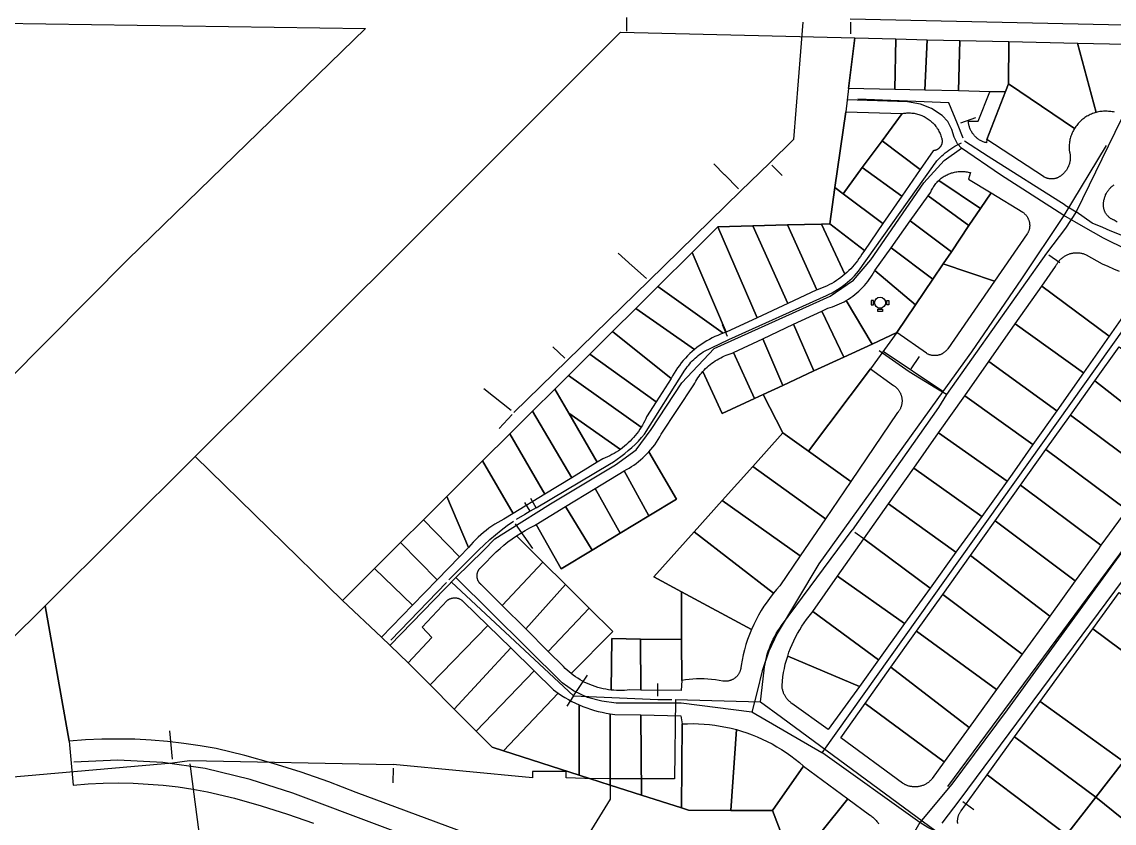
# Model space of a CAD drawing. Extents: x 1876309 to 1899261, y 443723 to 466661.
# Drawn here: x 1890267 to 1891758, y 460488 to 461581 of the extents above; entities that cross this region are included whole.
import ezdxf

# ---------------------------------------------------------------- set-up
doc = ezdxf.new("R2010")
doc.units = 0
doc.header["$MEASUREMENT"] = 0
for name, color, linetype in [('Parcels', 31, 'Continuous'), ('Roads', 7, 'Continuous'), ('TEXT', 2, 'Continuous'), ('Waterlines', 5, 'Continuous')]:
    doc.layers.add(name, color=color, linetype=linetype)

# ---------------------------------------------------------------- blocks, each defined once
blk = doc.blocks.new('Hydrant')
for points in [[(-0.3, -3.5), (-3.3, -3.5), (-3.3, -9.8), (-0.3, -9.8)], [(17.7, -3.5), (20.7, -3.5), (20.7, -9.8), (17.7, -9.8)], [(11.9, -15.6), (11.9, -18.6), (5.5, -18.6), (5.5, -15.6)]]:
    blk.add_lwpolyline(points, close=True)
for points in [[(1.4, -8.5), (-0.3, -8.5), (-0.3, -4.8), (1.4, -4.8)], [(6.9, -13.9), (6.9, -15.6), (10.6, -15.6), (10.6, -13.9)], [(16, -8.5), (17.7, -8.5), (17.7, -4.8), (16, -4.8)]]:
    blk.add_lwpolyline(points)
blk.add_circle((8.7, -6.7), 7.5)

msp = doc.modelspace()

# ---------------------------------------------------------------- linework, layer by layer
at = {"layer": 'Parcels'}
for points in [[(1889863.6, 461585.1), (1890736.4, 461572.4), (1890411.9, 461257.3), (1890027.5, 460869.6)], [(1891758.2, 461457.9), (1891756.6, 461458.3), (1891754.9, 461458.6), (1891753.2, 461458.9), (1891751.5, 461459.1), (1891749.8, 461459.2), (1891748.1, 461459.4), (1891746.4, 461459.4), (1891744.7, 461459.4), (1891743, 461459.3), (1891741.3, 461459.2), (1891739.6, 461459), (1891737.9, 461458.8), (1891736.3, 461458.4), (1891734.6, 461458.1), (1891733, 461457.7), (1891707.4, 461552.4), (1891838.8, 461549.5)], [(1891761.5, 461308), (1891757.5, 461310.8), (1891756.8, 461311.1), (1891756.1, 461311.4), (1891755.4, 461311.7), (1891754.7, 461312.1), (1891754, 461312.4), (1891753.3, 461312.8), (1891752.7, 461313.2), (1891752.1, 461313.7), (1891751.5, 461314.1), (1891750.9, 461314.6), (1891750.3, 461315.1), (1891749.7, 461315.7), (1891749.2, 461316.2), (1891748.6, 461316.8), (1891748.1, 461317.3), (1891747.6, 461317.9), (1891747.2, 461318.5), (1891746.7, 461319.2), (1891746.3, 461319.8), (1891745.9, 461320.5), (1891745.5, 461321.1), (1891745.2, 461321.8), (1891744.9, 461322.5), (1891744.6, 461323.2), (1891744.3, 461323.9), (1891744, 461324.7), (1891743.8, 461325.4), (1891743.6, 461326.1), (1891743.4, 461326.9), (1891743.3, 461327.6), (1891743.1, 461328.4), (1891743, 461329.2), (1891743, 461329.9), (1891742.9, 461330.7), (1891742.9, 461331.5), (1891742.9, 461332.2), (1891742.9, 461333), (1891743, 461333.8), (1891743.1, 461334.5), (1891743.2, 461335.3), (1891743.3, 461336.1), (1891743.5, 461336.8), (1891743.7, 461337.9), (1891743.9, 461339), (1891744.2, 461340.1), (1891744.5, 461341.2), (1891744.8, 461342.3), (1891745.2, 461343.4), (1891745.6, 461344.4), (1891746, 461345.5), (1891746.5, 461346.5), (1891747.1, 461347.5), (1891747.6, 461348.5), (1891748.2, 461349.5), (1891748.8, 461350.4), (1891749.5, 461351.3), (1891750.2, 461352.2), (1891750.9, 461353.1), (1891751.7, 461353.9), (1891752.4, 461354.8), (1891753.2, 461355.6), (1891754.1, 461356.3), (1891754.9, 461357.1), (1891755.8, 461357.8), (1891756.7, 461358.4), (1891757.7, 461359.1)], [(1891805, 461230), (1891750.7, 461152.5), (1891750.7, 461152.5), (1891658.7, 461220.6), (1891677.6, 461247.5), (1891678.1, 461248.5), (1891678.6, 461249.5), (1891679.1, 461250.4), (1891679.7, 461251.4), (1891680.3, 461252.3), (1891680.9, 461253.2), (1891681.6, 461254.1), (1891682.3, 461255), (1891683, 461255.8), (1891683.7, 461256.6), (1891684.5, 461257.4), (1891685.3, 461258.2), (1891686.1, 461258.9), (1891687, 461259.6), (1891687.9, 461260.3), (1891688.8, 461260.9), (1891689.7, 461261.5), (1891690.7, 461262.1), (1891691.6, 461262.6), (1891692.6, 461263.1), (1891693.6, 461263.6), (1891694.6, 461264), (1891695.6, 461264.4), (1891696.7, 461264.8), (1891697.7, 461265.1), (1891698.8, 461265.4), (1891699.9, 461265.7), (1891701, 461265.9), (1891702.1, 461266), (1891703.2, 461266.2), (1891704.3, 461266.3), (1891705.4, 461266.4), (1891706.5, 461266.4), (1891707.6, 461266.4), (1891708.7, 461266.3), (1891709.8, 461266.2), (1891710.9, 461266.1), (1891712, 461265.9), (1891713.1, 461265.7), (1891714.1, 461265.5), (1891715.2, 461265.2), (1891716.3, 461264.9), (1891717.3, 461264.5), (1891718.3, 461264.1), (1891719.4, 461263.7), (1891726.6, 461259.3), (1891733.9, 461255.2), (1891741.4, 461251.4), (1891749, 461247.8), (1891756.7, 461244.4), (1891764.6, 461241.3)], [(1891132, 460378.7), (1890723.4, 460530.2), (1890686.1, 460544.7), (1890648.3, 460557.9), (1890610.1, 460569.9), (1890571.5, 460580.6), (1890532.5, 460590), (1890510.5, 460593.9), (1890488.4, 460597.2), (1890466.1, 460599.8), (1890443.8, 460601.6), (1890421.5, 460602.7), (1890399.1, 460603.1), (1890376.7, 460602.8), (1890354.3, 460601.8), (1890332, 460600), (1890299.2, 460784.8), (1890299.2, 460784.8), (1890503.9, 460988.4), (1890704.8, 460792.2), (1890758.1, 460741.9), (1890794.5, 460706.9), (1890824.5, 460676.8), (1890857.2, 460644), (1890887.3, 460613.8), (1890909.2, 460591.8), (1890924.6, 460586.9), (1891027.6, 460553.9), (1891070.2, 460540.2), (1891113, 460526.5), (1891167.2, 460509.2), (1891176.8, 460506.1), (1891234.7, 460505.8), (1891291.4, 460505.5), (1891320.7, 460429.8)], [(1890198.4, 460685.2), (1890299.2, 460784.8), (1890332, 460600), (1890332, 460600), (1890337.7, 460540.3), (1890358.1, 460541.9), (1890378.5, 460542.8), (1890399, 460543.1), (1890419.4, 460542.7), (1890439.9, 460541.7), (1890460.2, 460540), (1890480.6, 460537.7), (1890500.8, 460534.7), (1890520.9, 460531.1), (1890557.6, 460522.2), (1890593.9, 460512.1), (1890629.9, 460500.8), (1890665.5, 460488.3)], [(1891544.2, 460487.8), (1891544.1, 460488.6), (1891544, 460489.4), (1891544, 460490.2), (1891544, 460491), (1891544, 460491.8), (1891544, 460492.6), (1891544.1, 460493.4), (1891544.2, 460494.2), (1891544.3, 460495), (1891544.5, 460495.8), (1891544.6, 460496.5), (1891544.8, 460497.3), (1891545.1, 460498.1), (1891545.3, 460498.8), (1891545.6, 460499.6), (1891545.9, 460500.3), (1891546.2, 460501), (1891546.6, 460501.7), (1891547, 460502.4), (1891547.4, 460503.1), (1891547.8, 460503.8), (1891548.2, 460504.5), (1891548.7, 460505.1), (1891584.2, 460554.2), (1891692.6, 460472.6)], [(1891320.7, 460429.8), (1891394.4, 460521.5), (1891423.8, 460499.9), (1891424.9, 460499.2), (1891426, 460498.4), (1891427.1, 460497.5), (1891428.2, 460496.7), (1891429.2, 460495.8), (1891430.2, 460494.8), (1891431.2, 460493.9), (1891432.1, 460492.9), (1891433, 460491.9), (1891433.9, 460490.8), (1891434.7, 460489.7), (1891435.5, 460488.6), (1891436.2, 460487.5)]]:
    msp.add_lwpolyline(points, dxfattribs=at)
for points in [[(1891042.3, 461127.8), (1891013.2, 461098.9), (1890994.6, 461080.4), (1890964.1, 461050.1), (1890933.2, 461019.3), (1890896, 460982.3), (1890847.2, 460933.8), (1890815.3, 460902.1), (1890784.2, 460871.1), (1890748.5, 460835.7), (1890704.8, 460792.2), (1890503.9, 460988.4), (1890788.2, 461271.1), (1891084.1, 461567.3), (1891403.6, 461559.3), (1891395.3, 461490.3), (1891391.4, 461458.7), (1891376.6, 461355.1), (1891369.5, 461305.8), (1891358.3, 461305.5), (1891311.9, 461304.2), (1891264.5, 461303), (1891217.1, 461301.7), (1891181.8, 461266.6), (1891135.1, 461220.1), (1891105.1, 461190.3), (1891073.3, 461158.7), (1891042.3, 461127.8)], [(1891395.3, 461490.3), (1891403.6, 461559.3), (1891459.9, 461557.9), (1891458.3, 461488.9), (1891395.3, 461490.3)], [(1891458.3, 461488.9), (1891459.9, 461557.9), (1891502.7, 461556.9), (1891499.3, 461488), (1891458.3, 461488.9)], [(1891499.3, 461488), (1891502.7, 461556.9), (1891547.1, 461555.9), (1891545.3, 461487), (1891499.3, 461488)], [(1891588, 461486), (1891545.3, 461487), (1891547.1, 461555.9), (1891613.8, 461554.4), (1891613.4, 461496.5), (1891609.4, 461486.3), (1891588, 461486)], [(1891733, 461457.7), (1891731.3, 461457.2), (1891729.7, 461456.7), (1891728.1, 461456.1), (1891726.5, 461455.5), (1891725, 461454.8), (1891723.4, 461454), (1891721.9, 461453.2), (1891720.5, 461452.4), (1891719, 461451.5), (1891717.6, 461450.6), (1891716.2, 461449.6), (1891714.9, 461448.5), (1891713.6, 461447.5), (1891712.3, 461446.3), (1891711.1, 461445.2), (1891709.9, 461444), (1891708.7, 461442.7), (1891707.6, 461441.4), (1891706.5, 461440.1), (1891705.5, 461438.7), (1891704.5, 461437.3), (1891703.6, 461435.9), (1891613.4, 461496.5), (1891613.8, 461554.4), (1891707.4, 461552.4), (1891733, 461457.7)], [(1891584.1, 461420.7), (1891609.4, 461486.3), (1891613.4, 461496.5), (1891703.6, 461435.9), (1891702.8, 461434.5), (1891702, 461433), (1891701.2, 461431.6), (1891700.5, 461430.1), (1891699.8, 461428.5), (1891699.2, 461427), (1891698.7, 461425.4), (1891698.2, 461423.9), (1891697.7, 461422.3), (1891697.3, 461420.6), (1891697, 461419), (1891696.7, 461417.4), (1891696.5, 461415.7), (1891696.3, 461414.1), (1891696.2, 461412.4), (1891696.1, 461410.8), (1891696.1, 461409.1), (1891696.1, 461407.5), (1891696.2, 461405.8), (1891696.5, 461404.8), (1891696.8, 461403.8), (1891697, 461402.7), (1891697.2, 461401.7), (1891697.4, 461400.6), (1891697.5, 461399.5), (1891697.6, 461398.5), (1891697.7, 461397.4), (1891697.7, 461396.3), (1891697.7, 461395.3), (1891697.6, 461394.2), (1891697.5, 461393.1), (1891697.4, 461392), (1891697.3, 461391), (1891697, 461389.9), (1891696.8, 461388.9), (1891696.5, 461387.9), (1891696.2, 461386.8), (1891695.9, 461385.8), (1891695.5, 461384.8), (1891695.1, 461383.8), (1891694.6, 461382.9), (1891694.1, 461381.9), (1891693.6, 461381), (1891693.1, 461380), (1891692.5, 461379.1), (1891691.9, 461378.3), (1891691.2, 461377.4), (1891690.5, 461376.6), (1891689.8, 461375.8), (1891689.1, 461375), (1891688.3, 461374.2), (1891687.6, 461373.5), (1891686.7, 461372.8), (1891685.9, 461372.1), (1891685.1, 461371.5), (1891684.2, 461370.9), (1891683.6, 461370.5), (1891683, 461370.1), (1891682.4, 461369.7), (1891681.8, 461369.4), (1891681.2, 461369), (1891680.5, 461368.7), (1891679.9, 461368.5), (1891679.2, 461368.2), (1891678.6, 461368), (1891677.9, 461367.8), (1891677.2, 461367.6), (1891676.5, 461367.4), (1891675.9, 461367.3), (1891675.2, 461367.2), (1891674.5, 461367.1), (1891673.8, 461367), (1891673.1, 461367), (1891672.4, 461367), (1891671.7, 461367), (1891671, 461367), (1891670.3, 461367.1), (1891669.6, 461367.2), (1891668.9, 461367.3), (1891668.2, 461367.4), (1891667.5, 461367.6), (1891666.8, 461367.7), (1891666.1, 461367.9), (1891665.5, 461368.2), (1891664.8, 461368.4), (1891664.2, 461368.7), (1891663.5, 461369), (1891662.9, 461369.3), (1891662.3, 461369.6), (1891661.7, 461370), (1891661.1, 461370.4), (1891584.1, 461420.7)], [(1891609.4, 461486.3), (1891584.1, 461420.7), (1891583.4, 461416.3), (1891582.3, 461416.6), (1891581.2, 461416.9), (1891580.2, 461417.2), (1891579.1, 461417.6), (1891578.1, 461418), (1891577.1, 461418.5), (1891576, 461419), (1891575.1, 461419.5), (1891574.1, 461420.1), (1891573.2, 461420.7), (1891572.2, 461421.3), (1891571.3, 461422), (1891570.4, 461422.7), (1891569.6, 461423.4), (1891568.8, 461424.1), (1891568, 461424.9), (1891567.2, 461425.7), (1891566.4, 461426.6), (1891565.7, 461427.4), (1891565.1, 461428.3), (1891564.4, 461429.2), (1891563.8, 461430.1), (1891563.2, 461431.1), (1891562.6, 461432.1), (1891562.1, 461433), (1891561.6, 461434.1), (1891561.2, 461435.1), (1891560.8, 461436.1), (1891560.4, 461437.2), (1891560.1, 461438.2), (1891559.8, 461439.3), (1891559.5, 461440.4), (1891559.3, 461441.5), (1891559.1, 461442.6), (1891558.9, 461443.7), (1891558.8, 461444.8), (1891558.8, 461445.9), (1891572, 461445.8), (1891588, 461486), (1891609.4, 461486.3)], [(1891376.6, 461355.1), (1891391.4, 461458.7), (1891468.5, 461456.2), (1891441, 461419), (1891414, 461382.5), (1891387.7, 461346.8), (1891376.6, 461355.1)], [(1891441, 461419), (1891468.5, 461456.2), (1891470.1, 461456.5), (1891471.7, 461456.7), (1891473.3, 461456.9), (1891474.9, 461457), (1891476.5, 461457), (1891478.2, 461457), (1891479.8, 461457), (1891481.4, 461456.9), (1891483, 461456.7), (1891484.6, 461456.5), (1891486.2, 461456.2), (1891487.8, 461455.8), (1891489.3, 461455.5), (1891490.9, 461455), (1891492.4, 461454.5), (1891493.9, 461454), (1891495.4, 461453.4), (1891496.9, 461452.7), (1891498.4, 461452), (1891499.8, 461451.2), (1891501.2, 461450.4), (1891502.6, 461449.6), (1891503.9, 461448.7), (1891505.2, 461447.7), (1891506.5, 461446.7), (1891507.7, 461445.7), (1891508.9, 461444.6), (1891510.1, 461443.5), (1891511.2, 461442.4), (1891512.3, 461441.2), (1891513.3, 461439.9), (1891514.3, 461438.7), (1891515.3, 461437.4), (1891516.2, 461436), (1891517, 461434.7), (1891517.9, 461433.3), (1891518.6, 461431.8), (1891519.3, 461430.4), (1891520, 461428.9), (1891520.6, 461427.4), (1891521.2, 461425.9), (1891521.7, 461424.4), (1891522.1, 461422.8), (1891522.3, 461422.4), (1891522.4, 461422), (1891522.5, 461421.5), (1891522.6, 461421.1), (1891522.7, 461420.7), (1891522.8, 461420.2), (1891522.8, 461419.8), (1891522.8, 461419.3), (1891522.9, 461418.9), (1891522.9, 461418.4), (1891522.9, 461418), (1891522.8, 461417.6), (1891522.8, 461417.1), (1891522.8, 461416.7), (1891522.7, 461416.2), (1891522.6, 461415.8), (1891522.5, 461415.4), (1891522.4, 461414.9), (1891522.3, 461414.5), (1891522.1, 461414.1), (1891522, 461413.7), (1891521.8, 461413.2), (1891521.6, 461412.8), (1891521.4, 461412.4), (1891521.2, 461412.1), (1891521, 461411.7), (1891520.7, 461411.3), (1891520.5, 461410.9), (1891520.2, 461410.6), (1891519.9, 461410.2), (1891519.6, 461409.9), (1891519.3, 461409.5), (1891519, 461409.2), (1891518.7, 461408.9), (1891518.4, 461408.6), (1891518, 461408.3), (1891517.7, 461408.1), (1891517.3, 461407.8), (1891516.9, 461407.6), (1891516.6, 461407.3), (1891516.2, 461407.1), (1891515.8, 461406.9), (1891515.4, 461406.7), (1891515, 461406.5), (1891514.6, 461406.3), (1891514.1, 461406.2), (1891513.7, 461406.1), (1891513.3, 461405.9), (1891512.9, 461405.8), (1891512.4, 461405.7), (1891512, 461405.6), (1891511.5, 461405.6), (1891511.1, 461405.5), (1891510.7, 461405.5), (1891492.9, 461379.7), (1891441, 461419)], [(1891441, 461419), (1891492.9, 461379.7), (1891468, 461343.7), (1891414, 461382.5), (1891441, 461419)], [(1891442, 461306.1), (1891387.7, 461346.8), (1891414, 461382.5), (1891468, 461343.7), (1891442, 461306.1)], [(1891575.2, 461326.7), (1891518.3, 461364.9), (1891519.5, 461366), (1891520.6, 461367), (1891521.8, 461367.9), (1891523.1, 461368.9), (1891524.4, 461369.7), (1891525.7, 461370.6), (1891527, 461371.4), (1891528.4, 461372.1), (1891529.7, 461372.8), (1891531.2, 461373.5), (1891532.6, 461374), (1891534, 461374.6), (1891535.5, 461375.1), (1891537, 461375.5), (1891538.5, 461375.9), (1891540, 461376.3), (1891541.5, 461376.6), (1891543, 461376.8), (1891544.6, 461377), (1891546.1, 461377.2), (1891547.7, 461377.2), (1891549.2, 461377.3), (1891550.8, 461377.3), (1891552.3, 461377.2), (1891553.8, 461377.1), (1891555.4, 461376.9), (1891556.9, 461376.6), (1891558.4, 461376.4), (1891559.9, 461376), (1891561.4, 461375.6), (1891559, 461366.8), (1891589.6, 461348.1), (1891575.2, 461326.7)], [(1891416.8, 461269.5), (1891369.5, 461305.8), (1891376.6, 461355.1), (1891387.7, 461346.8), (1891442, 461306.1), (1891416.8, 461269.5)], [(1891559.5, 461303.3), (1891503.8, 461344), (1891507.4, 461349), (1891508, 461350.4), (1891508.6, 461351.7), (1891509.3, 461353.1), (1891510, 461354.4), (1891510.8, 461355.7), (1891511.6, 461356.9), (1891512.4, 461358.2), (1891513.3, 461359.4), (1891514.2, 461360.6), (1891515.2, 461361.7), (1891516.2, 461362.8), (1891517.2, 461363.9), (1891518.3, 461364.9), (1891575.2, 461326.7), (1891559.5, 461303.3)], [(1891503.8, 461344), (1891559.5, 461303.3), (1891535.5, 461267.8), (1891479.3, 461309.7), (1891503.8, 461344)], [(1891559.5, 461303.3), (1891575.2, 461326.7), (1891589.6, 461348.1), (1891633, 461321.5), (1891633.6, 461321.1), (1891634.2, 461320.6), (1891634.8, 461320.1), (1891635.3, 461319.6), (1891635.9, 461319.1), (1891636.4, 461318.5), (1891636.9, 461318), (1891637.4, 461317.4), (1891637.9, 461316.8), (1891638.3, 461316.2), (1891638.7, 461315.6), (1891639.2, 461315), (1891639.5, 461314.3), (1891639.9, 461313.6), (1891640.2, 461313), (1891640.5, 461312.3), (1891640.8, 461311.6), (1891641.1, 461310.9), (1891641.3, 461310.2), (1891641.6, 461309.4), (1891641.7, 461308.7), (1891641.9, 461308), (1891642.1, 461307.2), (1891642.2, 461306.5), (1891642.3, 461305.7), (1891642.3, 461305), (1891642.4, 461304.2), (1891642.4, 461303.5), (1891642.4, 461302.7), (1891642.3, 461302), (1891642.3, 461301.2), (1891642.2, 461300.5), (1891642, 461299.7), (1891641.9, 461299), (1891641.7, 461298.3), (1891641.5, 461297.5), (1891641.3, 461296.8), (1891641.1, 461296.1), (1891640.8, 461295.4), (1891640.5, 461294.7), (1891640.2, 461294), (1891639.9, 461293.3), (1891639.5, 461292.7), (1891639.1, 461292), (1891594.4, 461227.5), (1891524.4, 461251.3), (1891535.5, 461267.8), (1891559.5, 461303.3)], [(1891453.2, 461273.2), (1891479.3, 461309.7), (1891535.5, 461267.8), (1891524.4, 461251.3), (1891510.3, 461230.4), (1891453.2, 461273.2)], [(1891228.4, 461157.9), (1891181.8, 461266.6), (1891217.1, 461301.7), (1891270.8, 461177.7), (1891228.4, 461157.9)], [(1891270.8, 461177.7), (1891217.1, 461301.7), (1891264.5, 461303), (1891312.3, 461197.1), (1891270.8, 461177.7)], [(1891312.3, 461197.1), (1891264.5, 461303), (1891311.9, 461304.2), (1891351.8, 461215.6), (1891312.3, 461197.1)], [(1891311.9, 461304.2), (1891358.3, 461305.5), (1891390.4, 461237.1), (1891387.6, 461234.7), (1891384.7, 461232.5), (1891381.7, 461230.3), (1891378.7, 461228.3), (1891375.6, 461226.4), (1891372.5, 461224.5), (1891369.3, 461222.8), (1891366, 461221.2), (1891362.7, 461219.7), (1891359.3, 461218.3), (1891355.9, 461217), (1891352.4, 461215.9), (1891351.8, 461215.6), (1891311.9, 461304.2)], [(1891358.3, 461305.5), (1891369.5, 461305.8), (1891416.8, 461269.5), (1891413.2, 461264.5), (1891411.4, 461261.4), (1891409.4, 461258.4), (1891407.3, 461255.5), (1891405.2, 461252.6), (1891402.9, 461249.8), (1891400.6, 461247.1), (1891398.2, 461244.5), (1891395.7, 461241.9), (1891393.1, 461239.4), (1891390.4, 461237.1), (1891358.3, 461305.5)], [(1891224.4, 461156.6), (1891135.1, 461220.1), (1891181.8, 461266.6), (1891228.4, 461157.9), (1891224.4, 461156.6)], [(1891431, 461242.1), (1891453.2, 461273.2), (1891510.3, 461230.4), (1891486.6, 461195.1), (1891431, 461242.1)], [(1891594.4, 461227.5), (1891530.5, 461135.4), (1891530.1, 461134.8), (1891529.6, 461134.2), (1891529.2, 461133.6), (1891528.7, 461133.1), (1891528.2, 461132.6), (1891527.7, 461132), (1891527.1, 461131.5), (1891526.6, 461131), (1891526, 461130.6), (1891525.4, 461130.1), (1891524.9, 461129.7), (1891524.2, 461129.3), (1891523.6, 461128.9), (1891523, 461128.6), (1891522.3, 461128.2), (1891521.7, 461127.9), (1891521, 461127.6), (1891520.3, 461127.3), (1891519.6, 461127.1), (1891518.9, 461126.9), (1891518.2, 461126.7), (1891517.5, 461126.5), (1891516.8, 461126.3), (1891516.1, 461126.2), (1891515.4, 461126.1), (1891514.6, 461126), (1891513.9, 461126), (1891513.2, 461126), (1891512.4, 461126), (1891511.7, 461126), (1891511, 461126), (1891510.3, 461126.1), (1891509.5, 461126.2), (1891508.8, 461126.3), (1891508.1, 461126.5), (1891507.4, 461126.7), (1891506.7, 461126.9), (1891506, 461127.1), (1891505.3, 461127.3), (1891504.6, 461127.6), (1891503.9, 461127.9), (1891503.3, 461128.2), (1891502.6, 461128.6), (1891502, 461128.9), (1891501.4, 461129.3), (1891461.3, 461157.5), (1891486.6, 461195.1), (1891510.3, 461230.4), (1891524.4, 461251.3), (1891594.4, 461227.5)], [(1891392.1, 461201.3), (1891395.2, 461203.2), (1891398.2, 461205.2), (1891401.1, 461207.2), (1891403.9, 461209.4), (1891406.6, 461211.7), (1891409.3, 461214), (1891411.9, 461216.5), (1891414.4, 461219), (1891416.8, 461221.6), (1891419.1, 461224.4), (1891421.4, 461227.1), (1891423.5, 461230), (1891425.5, 461232.9), (1891427.4, 461235.9), (1891429.3, 461239), (1891431, 461242.1), (1891486.6, 461195.1), (1891461.3, 461157.5), (1891427.3, 461141.8), (1891392.1, 461201.3)], [(1891715.7, 461102.7), (1891622.6, 461169.3), (1891658.7, 461220.6), (1891750.7, 461152.5), (1891715.7, 461102.7)], [(1891185.1, 461134.3), (1891105.1, 461190.3), (1891135.1, 461220.1), (1891224.4, 461156.6), (1891220.6, 461155.2), (1891216.7, 461153.6), (1891212.9, 461151.9), (1891209.2, 461150.1), (1891205.6, 461148.2), (1891202, 461146.2), (1891198.4, 461144.1), (1891195, 461141.8), (1891191.6, 461139.4), (1891188.3, 461136.9), (1891185.1, 461134.3)], [(1891388.6, 461123.9), (1891358.8, 461186.8), (1891366.9, 461190.7), (1891370.2, 461191.6), (1891373.4, 461192.7), (1891376.7, 461193.9), (1891379.9, 461195.1), (1891383, 461196.5), (1891386.1, 461198), (1891389.2, 461199.6), (1891392.1, 461201.3), (1891427.3, 461141.8), (1891388.6, 461123.9)], [(1891153.2, 461094.6), (1891073.3, 461158.7), (1891105.1, 461190.3), (1891185.1, 461134.3), (1891181.8, 461131.6), (1891178.7, 461128.7), (1891175.6, 461125.7), (1891172.7, 461122.6), (1891169.8, 461119.4), (1891167.1, 461116.1), (1891164.5, 461112.7), (1891162, 461109.2), (1891159.6, 461105.7), (1891157.3, 461102.1), (1891155.2, 461098.4), (1891153.2, 461094.6)], [(1891388.6, 461123.9), (1891348.1, 461105.1), (1891320.2, 461168.7), (1891358.8, 461186.8), (1891388.6, 461123.9)], [(1891348.1, 461105.1), (1891305.5, 461085.4), (1891278.3, 461149), (1891320.2, 461168.7), (1891348.1, 461105.1)], [(1891622.6, 461169.3), (1891715.7, 461102.7), (1891679.3, 461050.9), (1891586.5, 461118.1), (1891622.6, 461169.3)], [(1891073.3, 461158.7), (1891153.2, 461094.6), (1891133, 461063.2), (1891042.3, 461127.8), (1891073.3, 461158.7)], [(1891278.3, 461149), (1891305.5, 461085.4), (1891278.6, 461073), (1891266.9, 461067.6), (1891238.2, 461130.1), (1891278.3, 461149)], [(1891388.6, 461123.9), (1891427.3, 461141.8), (1891461.3, 461157.5), (1891425.2, 461107.8), (1891340.7, 460995.7), (1891305.7, 461020.8), (1891278.6, 461073), (1891305.5, 461085.4), (1891348.1, 461105.1), (1891388.6, 461123.9)], [(1891764.5, 461138.2), (1891875.7, 461055.1), (1891840.2, 461006.2), (1891731.3, 461091.6), (1891764.5, 461138.2)], [(1891042.3, 461127.8), (1891133, 461063.2), (1891119.8, 461042.7), (1891118.5, 461039.8), (1891117.2, 461036.9), (1891115.7, 461034.1), (1891114.1, 461031.3), (1891112.5, 461028.5), (1891013.2, 461098.9), (1891042.3, 461127.8)], [(1891238.2, 461130.1), (1891266.9, 461067.6), (1891222.8, 461047.2), (1891196.4, 461104.3), (1891198.3, 461106.3), (1891200.3, 461108.3), (1891202.3, 461110.3), (1891204.4, 461112.2), (1891206.6, 461114), (1891208.8, 461115.7), (1891211.1, 461117.3), (1891213.4, 461118.9), (1891215.8, 461120.4), (1891218.3, 461121.8), (1891220.8, 461123.1), (1891223.3, 461124.4), (1891225.9, 461125.5), (1891228.5, 461126.6), (1891231.1, 461127.6), (1891233.8, 461128.4), (1891236.5, 461129.2), (1891238.2, 461130.1)], [(1891586.5, 461118.1), (1891679.3, 461050.9), (1891646.8, 461004.6), (1891553.7, 461071.3), (1891586.5, 461118.1)], [(1891083.6, 460883.7), (1891122.8, 460907.4), (1891160.7, 460930.3), (1891122.8, 460994.8), (1891125.6, 460997.9), (1891128.2, 461001.2), (1891130.8, 461004.5), (1891133.2, 461008), (1891135.5, 461011.5), (1891137.7, 461015.1), (1891139.7, 461018.7), (1891184.3, 461086.2), (1891185.6, 461088.6), (1891186.9, 461091), (1891188.3, 461093.3), (1891189.8, 461095.6), (1891191.3, 461097.9), (1891193, 461100.1), (1891194.7, 461102.2), (1891196.4, 461104.3), (1891222.8, 461047.2), (1891266.9, 461067.6), (1891278.6, 461073), (1891305.7, 461020.8), (1891264.5, 460974.8), (1891222.9, 460928.5), (1891184.6, 460885.7), (1891129.6, 460824.4), (1891167.5, 460804), (1891167.5, 460738.8), (1891111.5, 460739.5), (1891072.1, 460740), (1891071.5, 460669.8), (1891067.8, 460670.3), (1891064.1, 460670.9), (1891060.4, 460671.7), (1891056.8, 460672.5), (1891053.2, 460673.5), (1891049.6, 460674.6), (1891046, 460675.9), (1891042.5, 460677.3), (1891039.1, 460678.8), (1891035.7, 460680.4), (1891032.4, 460682.1), (1891029.1, 460683.9), (1891025.9, 460685.9), (1891022.8, 460688), (1891019.7, 460690.2), (1891016.8, 460692.4), (1891073.9, 460749.8), (1891041.6, 460781.6), (1891009.2, 460813.7), (1890978, 460844.5), (1890942.1, 460880.2), (1890948.1, 460884), (1890954.2, 460887.6), (1890960.4, 460891), (1890966.8, 460894.2), (1890969.2, 460895.8), (1891003.4, 460835.1), (1891045.4, 460860.5), (1891083.6, 460883.7)], [(1891425.2, 461107.8), (1891456.6, 461085.3), (1891457.3, 461084.8), (1891458, 461084.3), (1891458.7, 461083.8), (1891459.4, 461083.3), (1891460, 461082.7), (1891460.6, 461082.2), (1891461.2, 461081.6), (1891461.8, 461080.9), (1891462.4, 461080.3), (1891462.9, 461079.6), (1891463.4, 461079), (1891463.9, 461078.3), (1891464.4, 461077.6), (1891464.8, 461076.8), (1891465.2, 461076.1), (1891465.6, 461075.3), (1891466, 461074.6), (1891466.3, 461073.8), (1891466.7, 461073), (1891466.9, 461072.2), (1891467.2, 461071.4), (1891467.4, 461070.6), (1891467.6, 461069.7), (1891467.8, 461068.9), (1891467.9, 461068.1), (1891468.1, 461067.2), (1891468.1, 461066.4), (1891468.2, 461065.5), (1891468.2, 461064.7), (1891468.2, 461063.8), (1891468.2, 461063), (1891468.1, 461062.1), (1891468, 461061.3), (1891467.9, 461060.4), (1891467.8, 461059.6), (1891467.6, 461058.8), (1891467.4, 461057.9), (1891467.1, 461057.1), (1891466.9, 461056.3), (1891466.6, 461055.5), (1891466.3, 461054.7), (1891465.9, 461053.9), (1891465.5, 461053.2), (1891465.1, 461052.4), (1891464.7, 461051.7), (1891464.3, 461051), (1891463.8, 461050.3), (1891463.3, 461049.6), (1891462.8, 461048.9), (1891462.2, 461048.3), (1891398.3, 460954.3), (1891340.7, 460995.7), (1891425.2, 461107.8)], [(1890994.6, 461080.4), (1891013.2, 461098.9), (1891112.5, 461028.5), (1891110.6, 461025.6), (1891108.6, 461022.7), (1891106.5, 461019.9), (1891104.3, 461017.2), (1891102.1, 461014.5), (1891099.7, 461011.9), (1891097.3, 461009.4), (1891094.8, 461007), (1891092.2, 461004.6), (1891089.5, 461002.4), (1891086.8, 461000.2), (1891084, 460998.1), (1891013.7, 461047.4), (1890994.6, 461080.4)], [(1891840.2, 461006.2), (1891808.6, 460962.6), (1891698.1, 461045), (1891731.3, 461091.6), (1891840.2, 461006.2)], [(1890994.6, 461080.4), (1891013.7, 461047.4), (1891052.2, 460980.5), (1891017.6, 460959.4), (1890964.1, 461050.1), (1890994.6, 461080.4)], [(1891553.7, 461071.3), (1891646.8, 461004.6), (1891618.6, 460964.5), (1891611.8, 460955), (1891518.1, 461020.8), (1891553.7, 461071.3)], [(1891017.6, 460959.4), (1890981, 460937.1), (1890933.2, 461019.3), (1890964.1, 461050.1), (1891017.6, 460959.4)], [(1891013.7, 461047.4), (1891084, 460998.1), (1891081.2, 460996.2), (1891078.3, 460994.4), (1891075.4, 460992.6), (1891072.5, 460991), (1891069.4, 460989.4), (1891066.4, 460988), (1891063.3, 460986.6), (1891060.1, 460985.4), (1891052.2, 460980.5), (1891013.7, 461047.4)], [(1891808.6, 460962.6), (1891774.8, 460915.9), (1891664.5, 460997.8), (1891698.1, 461045), (1891808.6, 460962.6)], [(1890981, 460937.1), (1890937.8, 460910.8), (1890896, 460982.3), (1890933.2, 461019.3), (1890981, 460937.1)], [(1891398.3, 460954.3), (1891363.6, 460903.2), (1891264.5, 460974.8), (1891305.7, 461020.8), (1891340.7, 460995.7), (1891398.3, 460954.3)], [(1891611.8, 460955), (1891576.9, 460906.5), (1891484.1, 460972.6), (1891518.1, 461020.8), (1891611.8, 460955)], [(1891774.8, 460915.9), (1891739.6, 460867.5), (1891630, 460949.4), (1891664.5, 460997.8), (1891774.8, 460915.9)], [(1890896, 460982.3), (1890937.8, 460910.8), (1890925.2, 460903.1), (1890920.9, 460900.8), (1890916.7, 460898.5), (1890912.6, 460896), (1890908.6, 460893.3), (1890904.7, 460890.6), (1890900.9, 460887.7), (1890897.1, 460884.7), (1890893.5, 460881.5), (1890889.9, 460878.3), (1890886.5, 460874.9), (1890883.2, 460871.4), (1890880, 460867.8), (1890876.9, 460864.2), (1890847.2, 460933.8), (1890896, 460982.3)], [(1891089, 460968.8), (1891092.5, 460970.7), (1891095.8, 460972.6), (1891099.1, 460974.7), (1891102.4, 460976.8), (1891105.5, 460979.1), (1891108.6, 460981.5), (1891111.6, 460983.9), (1891114.5, 460986.5), (1891117.4, 460989.2), (1891120.1, 460991.9), (1891122.8, 460994.8), (1891160.7, 460930.3), (1891122.8, 460907.4), (1891089, 460968.8)], [(1891049.8, 460944.9), (1891089, 460968.8), (1891122.8, 460907.4), (1891083.6, 460883.7), (1891049.8, 460944.9)], [(1891363.6, 460903.2), (1891329.3, 460852.9), (1891222.9, 460928.5), (1891264.5, 460974.8), (1891363.6, 460903.2)], [(1891576.9, 460906.5), (1891541.8, 460857.9), (1891449.9, 460923.9), (1891484.1, 460972.6), (1891576.9, 460906.5)], [(1891009.2, 460920.1), (1891049.8, 460944.9), (1891083.6, 460883.7), (1891045.4, 460860.5), (1891009.2, 460920.1)], [(1891630, 460949.4), (1891739.6, 460867.5), (1891735.2, 460861.3), (1891704.6, 460819), (1891595.4, 460900.8), (1891630, 460949.4)], [(1890876.9, 460864.2), (1890864.7, 460851.6), (1890815.3, 460902.1), (1890847.2, 460933.8), (1890876.9, 460864.2)], [(1891222.9, 460928.5), (1891329.3, 460852.9), (1891301.3, 460811.8), (1891296.9, 460806.8), (1891292.7, 460801.8), (1891184.6, 460885.7), (1891222.9, 460928.5)], [(1891541.8, 460857.9), (1891506.4, 460808.7), (1891416.1, 460875.9), (1891449.9, 460923.9), (1891541.8, 460857.9)], [(1891009.2, 460920.1), (1891045.4, 460860.5), (1891003.4, 460835.1), (1890969.2, 460895.8), (1891009.2, 460920.1)], [(1890864.7, 460851.6), (1890834.1, 460820.1), (1890784.2, 460871.1), (1890815.3, 460902.1), (1890864.7, 460851.6)], [(1891704.6, 460819), (1891669.7, 460770.8), (1891561.4, 460853.2), (1891595.4, 460900.8), (1891704.6, 460819)], [(1890978, 460844.5), (1890922.9, 460785), (1890894.7, 460813.2), (1890894.3, 460813.6), (1890893.8, 460813.9), (1890893.4, 460814.3), (1890893.1, 460814.6), (1890892.7, 460815), (1890892.3, 460815.4), (1890892, 460815.8), (1890891.6, 460816.2), (1890891.3, 460816.7), (1890891, 460817.1), (1890890.7, 460817.5), (1890890.4, 460818), (1890890.2, 460818.5), (1890889.9, 460819), (1890889.7, 460819.4), (1890889.5, 460819.9), (1890889.3, 460820.4), (1890889.2, 460820.9), (1890889, 460821.5), (1890888.9, 460822), (1890888.7, 460822.5), (1890888.6, 460823), (1890888.6, 460823.6), (1890888.5, 460824.1), (1890888.5, 460824.6), (1890888.4, 460825.2), (1890888.4, 460825.7), (1890888.4, 460826.2), (1890888.5, 460826.8), (1890888.5, 460827.3), (1890888.6, 460827.8), (1890888.7, 460828.4), (1890888.8, 460828.9), (1890888.9, 460829.4), (1890889, 460829.9), (1890889.2, 460830.4), (1890889.4, 460830.9), (1890889.6, 460831.4), (1890889.8, 460831.9), (1890890, 460832.4), (1890890.3, 460832.9), (1890890.5, 460833.3), (1890890.8, 460833.8), (1890891.1, 460834.3), (1890891.4, 460834.7), (1890891.7, 460835.1), (1890892.1, 460835.5), (1890892.4, 460835.9), (1890892.8, 460836.3), (1890893.2, 460836.7), (1890893.6, 460837.1), (1890894, 460837.4), (1890914.6, 460858.4), (1890919.8, 460863.1), (1890925.1, 460867.6), (1890930.6, 460872), (1890936.3, 460876.2), (1890942.1, 460880.2), (1890978, 460844.5)], [(1891262.9, 460752.6), (1891167.5, 460804), (1891129.6, 460824.4), (1891184.6, 460885.7), (1891292.7, 460801.8), (1891288.2, 460796.1), (1891284, 460790.3), (1891279.9, 460784.3), (1891276.1, 460778.2), (1891272.5, 460772), (1891269.1, 460765.6), (1891265.9, 460759.2), (1891262.9, 460752.6)], [(1890748.5, 460835.7), (1890784.2, 460871.1), (1890834.1, 460820.1), (1890800.5, 460785.5), (1890748.5, 460835.7)], [(1891506.4, 460808.7), (1891471.7, 460760.6), (1891380.3, 460825), (1891416.1, 460875.9), (1891506.4, 460808.7)], [(1891669.7, 460770.8), (1891632.1, 460718.8), (1891523.8, 460800.2), (1891561.4, 460853.2), (1891669.7, 460770.8)], [(1890748.5, 460835.7), (1890800.5, 460785.5), (1890758.1, 460741.9), (1890704.8, 460792.2), (1890748.5, 460835.7)], [(1890954.9, 460753.2), (1890922.9, 460785), (1890978, 460844.5), (1891009.2, 460813.7), (1890954.9, 460753.2)], [(1891471.7, 460760.6), (1891435.9, 460710.9), (1891346.3, 460776.8), (1891380.3, 460825), (1891471.7, 460760.6)], [(1890985.6, 460722.6), (1890954.9, 460753.2), (1891009.2, 460813.7), (1891041.6, 460781.6), (1890985.6, 460722.6)], [(1891167.5, 460738.8), (1891167.5, 460804), (1891262.9, 460752.6), (1891260.1, 460745.8), (1891257.6, 460738.9), (1891255.3, 460731.9), (1891253.2, 460724.9), (1891251.4, 460717.7), (1891249.9, 460710.5), (1891248.6, 460703.3), (1891248.6, 460702.6), (1891248.6, 460701.8), (1891248.5, 460701.1), (1891248.4, 460700.3), (1891248.3, 460699.6), (1891248.2, 460698.9), (1891248, 460698.2), (1891247.8, 460697.4), (1891247.6, 460696.7), (1891247.4, 460696), (1891247.1, 460695.3), (1891246.8, 460694.6), (1891246.5, 460694), (1891246.2, 460693.3), (1891245.8, 460692.7), (1891245.4, 460692), (1891245, 460691.4), (1891244.6, 460690.8), (1891244.2, 460690.2), (1891243.7, 460689.6), (1891243.2, 460689), (1891242.7, 460688.5), (1891242.2, 460688), (1891241.7, 460687.4), (1891241.1, 460687), (1891240.5, 460686.5), (1891240, 460686), (1891239.3, 460685.6), (1891238.7, 460685.2), (1891238.1, 460684.8), (1891237.4, 460684.4), (1891236.8, 460684.1), (1891236.1, 460683.8), (1891235.4, 460683.5), (1891234.7, 460683.2), (1891234, 460683), (1891233.3, 460682.7), (1891232.6, 460682.5), (1891231.9, 460682.4), (1891231.2, 460682.2), (1891230.4, 460682.1), (1891229.7, 460682), (1891229, 460681.9), (1891228.2, 460681.9), (1891227.5, 460681.8), (1891226.7, 460681.8), (1891226, 460681.9), (1891225.3, 460681.9), (1891224.5, 460682), (1891223.8, 460682.1), (1891218.7, 460683.1), (1891213.7, 460683.8), (1891208.5, 460684.4), (1891203.4, 460684.8), (1891198.3, 460685.1), (1891193.2, 460685.1), (1891188, 460685), (1891182.9, 460684.7), (1891177.8, 460684.3), (1891172.7, 460683.6), (1891167.6, 460682.8), (1891167.5, 460738.8)], [(1890824.5, 460676.8), (1890794.5, 460706.9), (1890826.8, 460741.4), (1890813.8, 460755.6), (1890847.8, 460792), (1890848.3, 460792.3), (1890848.7, 460792.7), (1890849.1, 460793), (1890849.6, 460793.3), (1890850.1, 460793.6), (1890850.5, 460793.8), (1890851, 460794.1), (1890851.5, 460794.3), (1890852, 460794.5), (1890852.5, 460794.7), (1890853, 460794.9), (1890853.5, 460795.1), (1890854.1, 460795.2), (1890854.6, 460795.3), (1890855.1, 460795.4), (1890855.7, 460795.5), (1890856.2, 460795.6), (1890856.7, 460795.6), (1890857.3, 460795.7), (1890857.8, 460795.7), (1890858.4, 460795.7), (1890858.9, 460795.7), (1890859.5, 460795.6), (1890860, 460795.6), (1890860.5, 460795.5), (1890861.1, 460795.4), (1890861.6, 460795.3), (1890862.1, 460795.1), (1890862.6, 460795), (1890863.2, 460794.8), (1890863.7, 460794.6), (1890864.2, 460794.4), (1890864.7, 460794.2), (1890865.2, 460794), (1890865.6, 460793.7), (1890866.1, 460793.4), (1890866.6, 460793.1), (1890867, 460792.8), (1890867.5, 460792.5), (1890867.9, 460792.2), (1890868.3, 460791.8), (1890868.7, 460791.5), (1890869.1, 460791.1), (1890869.5, 460790.7), (1890869.8, 460790.3), (1890903, 460757.9), (1890824.5, 460676.8)], [(1891632.1, 460718.8), (1891597.2, 460670.6), (1891488, 460750.1), (1891523.8, 460800.2), (1891632.1, 460718.8)], [(1891728.3, 460753.2), (1891764.2, 460802.8), (1891881.9, 460716.2), (1891843.9, 460667.3), (1891728.3, 460753.2)], [(1891041.6, 460781.6), (1891073.9, 460749.8), (1891016.8, 460692.4), (1891014, 460694.7), (1891011.4, 460697), (1891008.8, 460699.4), (1891006.4, 460701.9), (1890985.6, 460722.6), (1891041.6, 460781.6)], [(1891435.9, 460710.9), (1891410, 460674.9), (1891312.2, 460716.2), (1891314, 460721.5), (1891316, 460726.8), (1891318.2, 460732), (1891320.5, 460737.2), (1891323, 460742.2), (1891325.7, 460747.2), (1891328.6, 460752.1), (1891331.6, 460756.9), (1891334.7, 460761.6), (1891338, 460766.1), (1891341.5, 460770.6), (1891345.1, 460775), (1891346.3, 460776.8), (1891435.9, 460710.9)], [(1890857.2, 460644), (1890824.5, 460676.8), (1890903, 460757.9), (1890934.4, 460727.3), (1890857.2, 460644)], [(1891597.2, 460670.6), (1891559.8, 460618.9), (1891453.1, 460701), (1891488, 460750.1), (1891597.2, 460670.6)], [(1891656.7, 460654.3), (1891728.3, 460753.2), (1891843.9, 460667.3), (1891806.9, 460619.7), (1891770.3, 460572.6), (1891656.7, 460654.3)], [(1891111.5, 460739.5), (1891112.1, 460669.8), (1891097, 460670), (1891093.4, 460669.6), (1891089.8, 460669.3), (1891086.1, 460669.2), (1891082.5, 460669.2), (1891078.8, 460669.3), (1891075.2, 460669.5), (1891071.5, 460669.8), (1891072.1, 460740), (1891111.5, 460739.5)], [(1891111.5, 460739.5), (1891167.5, 460738.8), (1891167.6, 460682.8), (1891166.8, 460669.3), (1891112.1, 460669.8), (1891111.5, 460739.5)], [(1890887.3, 460613.8), (1890857.2, 460644), (1890934.4, 460727.3), (1890966.2, 460696.1), (1890887.3, 460613.8)], [(1891312.2, 460716.2), (1891410, 460674.9), (1891367.5, 460615.9), (1891318, 460651.6), (1891317.1, 460652.2), (1891316.3, 460652.9), (1891315.5, 460653.6), (1891314.6, 460654.3), (1891313.9, 460655), (1891313.1, 460655.8), (1891312.4, 460656.6), (1891311.7, 460657.4), (1891311, 460658.2), (1891310.3, 460659.1), (1891309.7, 460660), (1891309.1, 460660.9), (1891308.6, 460661.8), (1891308.1, 460662.8), (1891307.6, 460663.7), (1891307.1, 460664.7), (1891306.7, 460665.7), (1891306.3, 460666.7), (1891306, 460667.7), (1891305.7, 460668.8), (1891305.4, 460669.8), (1891305.1, 460670.9), (1891304.9, 460671.9), (1891304.8, 460673), (1891304.6, 460674.1), (1891304.6, 460675.1), (1891304.5, 460676.2), (1891305, 460682), (1891305.7, 460687.8), (1891306.6, 460693.6), (1891307.7, 460699.3), (1891309, 460705), (1891310.5, 460710.6), (1891312.2, 460716.2)], [(1891559.8, 460618.9), (1891525.8, 460571.9), (1891418, 460651.7), (1891453.1, 460701), (1891559.8, 460618.9)], [(1890966.2, 460696.1), (1890992.8, 460670.2), (1890996, 460667.9), (1890999.1, 460665.6), (1890924.6, 460586.9), (1890909.2, 460591.8), (1890887.3, 460613.8), (1890966.2, 460696.1)], [(1891027.6, 460553.9), (1890924.6, 460586.9), (1890999.1, 460665.6), (1891003.7, 460662.6), (1891008.3, 460659.7), (1891013.1, 460657), (1891017.9, 460654.4), (1891022.8, 460652), (1891027.8, 460649.7), (1891027.6, 460553.9)], [(1891621.7, 460606), (1891656.7, 460654.3), (1891770.3, 460572.6), (1891732.4, 460523.9), (1891621.7, 460606)], [(1891070.1, 460637.5), (1891070.2, 460540.2), (1891027.6, 460553.9), (1891027.8, 460649.7), (1891032.9, 460647.6), (1891038.1, 460645.6), (1891043.3, 460643.8), (1891048.6, 460642.2), (1891053.9, 460640.8), (1891059.2, 460639.5), (1891064.6, 460638.4), (1891070.1, 460637.5)], [(1891418, 460651.7), (1891525.8, 460571.9), (1891509.3, 460549.2), (1891508.7, 460548.4), (1891508, 460547.6), (1891507.3, 460546.8), (1891506.5, 460546.1), (1891505.7, 460545.4), (1891505, 460544.7), (1891504.1, 460544), (1891503.3, 460543.4), (1891502.4, 460542.8), (1891501.5, 460542.2), (1891500.6, 460541.7), (1891499.7, 460541.2), (1891498.8, 460540.7), (1891497.8, 460540.3), (1891496.9, 460539.9), (1891495.9, 460539.5), (1891494.9, 460539.2), (1891493.9, 460538.9), (1891492.9, 460538.6), (1891491.8, 460538.4), (1891490.8, 460538.2), (1891489.8, 460538), (1891488.7, 460537.9), (1891487.7, 460537.8), (1891486.6, 460537.8), (1891485.6, 460537.7), (1891484.5, 460537.8), (1891483.5, 460537.8), (1891482.4, 460537.9), (1891481.4, 460538.1), (1891480.3, 460538.2), (1891479.3, 460538.4), (1891478.3, 460538.7), (1891477.3, 460538.9), (1891476.3, 460539.3), (1891475.3, 460539.6), (1891474.3, 460540), (1891473.3, 460540.4), (1891472.4, 460540.8), (1891471.4, 460541.3), (1891470.5, 460541.8), (1891469.6, 460542.4), (1891468.8, 460543), (1891384.6, 460604.9), (1891418, 460651.7)], [(1891113, 460526.5), (1891070.2, 460540.2), (1891070.1, 460637.5), (1891076.5, 460636.6), (1891111.8, 460635.9), (1891113, 460526.5)], [(1891167.2, 460509.2), (1891113, 460526.5), (1891111.8, 460635.9), (1891166.6, 460634.8), (1891168.2, 460623.7), (1891167.2, 460509.2)], [(1891168.2, 460623.7), (1891175.7, 460624), (1891183.2, 460624.1), (1891190.6, 460623.9), (1891198.1, 460623.5), (1891205.5, 460622.8), (1891213, 460621.9), (1891220.3, 460620.8), (1891227.7, 460619.4), (1891235, 460617.7), (1891242.2, 460615.9), (1891234.7, 460505.8), (1891176.8, 460506.1), (1891167.2, 460509.2), (1891168.2, 460623.7)], [(1891242.2, 460615.9), (1891249.4, 460613.8), (1891256.6, 460611.4), (1891263.6, 460608.9), (1891270.6, 460606.1), (1891277.5, 460603), (1891284.3, 460599.8), (1891290.9, 460596.3), (1891297.5, 460592.6), (1891303.9, 460588.7), (1891310.2, 460584.6), (1891316.4, 460580.3), (1891322.4, 460575.8), (1891328.2, 460571.1), (1891334, 460566.2), (1891291.4, 460505.5), (1891234.7, 460505.8), (1891242.2, 460615.9)], [(1891584.2, 460554.2), (1891621.7, 460606), (1891732.4, 460523.9), (1891692.6, 460472.6), (1891584.2, 460554.2)], [(1891334, 460566.2), (1891394.4, 460521.5), (1891320.7, 460429.8), (1891291.4, 460505.5), (1891334, 460566.2)], [(1891843.6, 460434.2), (1891732.4, 460523.9), (1891770.3, 460572.6), (1891881.4, 460481.7), (1891843.6, 460434.2)], [(1891802.7, 460383), (1891744.3, 460430.5), (1891692.6, 460472.6), (1891732.4, 460523.9), (1891843.6, 460434.2), (1891802.7, 460383)]]:
    msp.add_lwpolyline(points, close=True, dxfattribs=at)
at = {"layer": 'Roads'}
for p, q in [((1891746.7, 461412.5), (1891688.8, 461317)), ((1891836.5, 461255.5), (1891358.7, 460584.4)), ((1891523.9, 461077.3), (1891442.5, 461131.6)), ((1890769.8, 460730.9), (1890859.6, 460823.4)), ((1891358.7, 460584.4), (1891263.4, 460639.8))]:
    msp.add_line(p, q, dxfattribs=at)
for points in [[(1891549.5, 461409), (1891543.7, 461415), (1891539.1, 461424), (1891536, 461434.6), (1891530.6, 461445.5), (1891522.9, 461453.7), (1891508.4, 461462.9), (1891493.2, 461469), (1891475.7, 461472.3), (1891393.4, 461474.9)], [(1890859.6, 460823.4), (1890897.1, 460860.4), (1890912.9, 460876), (1890933.7, 460889.4), (1890988.5, 460924), (1891077.2, 460976.9), (1891105.7, 460997.3), (1891126, 461025.1), (1891167.6, 461089.1), (1891212, 461135.9), (1891370, 461206.9), (1891402.1, 461228.8), (1891425.8, 461256.6), (1891497.9, 461361.9), (1891525.7, 461392.1), (1891549.5, 461409)], [(1891688.8, 461317), (1891602.6, 461372.4), (1891549.5, 461409)], [(1891688.8, 461317), (1891631.4, 461230.9), (1891563, 461131.4), (1891523.9, 461077.3)], [(1891836.5, 461255.5), (1891810.8, 461258.9), (1891775.3, 461270.1), (1891742.9, 461286.3), (1891715.6, 461301.8), (1891688.8, 461317)], [(1892059.7, 461249.8), (1891978.2, 461149.6), (1891830.4, 460943.7), (1891611.6, 460642.7), (1891536.2, 460541.7), (1891492.4, 460489.1)], [(1891523.9, 461077.3), (1891354.8, 460842), (1891297.7, 460746.8), (1891286.4, 460722.8), (1891277.5, 460696.1), (1891270.7, 460668.1), (1891263.4, 460639.8)], [(1891263.4, 460639.8), (1891166.8, 460651.9), (1891078.3, 460652.2), (1891058.6, 460654.5), (1891038.9, 460659.7), (1891020.1, 460668.6), (1891004.6, 460679.9), (1890859.6, 460823.4)], [(1891492.4, 460489.1), (1891360, 460583.7), (1891358.7, 460584.4)], [(1891209.4, 460257.7), (1891200.9, 460280.5), (1891193.1, 460295.5), (1891179.9, 460312.6), (1891160.9, 460328.7), (1891137.4, 460341.4), (1890637.1, 460529.1), (1890578.8, 460547.9), (1890517.4, 460562.8), (1890459.8, 460571.2), (1890398.3, 460574.2), (1890338.4, 460571.6)], [(1891492.4, 460489.1), (1891466, 460443.4), (1891443, 460396.2), (1891436.7, 460362.7), (1891437.8, 460338)], [(1891720.3, 460236.5), (1891689.6, 460292), (1891666.2, 460334), (1891633.5, 460376.8), (1891547.1, 460457.8), (1891536.4, 460465.6), (1891524.5, 460472.9), (1891513, 460477.9), (1891503.2, 460482.4), (1891492.4, 460489.1)]]:
    msp.add_lwpolyline(points, dxfattribs=at)
at = {"layer": 'Waterlines', "color": 5}
for p, q in [((1891092.1, 461587), (1891092.1, 461568.4)), ((1891397.6, 461585.4), (1891837.2, 461575.9)), ((1891397.7, 461580.8), (1891397.9, 461564.7)), ((1891548.2, 461443.5), (1891568.8, 461450.8)), ((1891767, 461448.1), (1891705.6, 461322)), ((1891551.8, 461422.6), (1891544, 461442)), ((1891585.9, 461397.8), (1891553.6, 461418.3)), ((1891226.2, 461372.6), (1891211.5, 461387.7)), ((1891248.2, 461350.6), (1891287.2, 461388.7)), ((1891290.4, 461385.8), (1891304.9, 461371.9)), ((1891690.6, 461331.4), (1891585.9, 461397.8)), ((1891245.2, 461353.6), (1891225.9, 461372.9)), ((1891122.8, 461228.1), (1891248.2, 461350.6)), ((1891690.6, 461331.4), (1891705.6, 461322)), ((1891705.6, 461322), (1891691.1, 461299.8)), ((1891727.8, 461306.9), (1891705.6, 461322)), ((1891691.1, 461299.8), (1891665.5, 461265.7)), ((1891100.1, 461248.6), (1891081, 461265.6)), ((1891665.5, 461265.7), (1891529, 461073.1)), ((1891668.6, 461263.5), (1891683.6, 461253.1)), ((1891119.5, 461231.1), (1891099.7, 461249)), ((1891122.8, 461228.1), (1891011.5, 461119.5)), ((1891230.1, 461152.2), (1891223.1, 461168.1)), ((1891008.4, 461122.4), (1890992, 461138)), ((1891477.8, 461103.7), (1891436.8, 461132.7)), ((1891011.5, 461119.5), (1890938.8, 461048.5)), ((1891480.6, 461107.8), (1891492.2, 461125)), ((1891514.5, 461081.6), (1891477.8, 461103.7)), ((1891530.5, 460538.3), (1891938.1, 461088.9)), ((1890935.2, 461051.3), (1890897.9, 461080.6)), ((1891529, 461073.1), (1891514.5, 461081.6)), ((1891529, 461073.1), (1891517.9, 461055.2)), ((1890936.3, 461045.8), (1890918.8, 461026.7)), ((1891517.9, 461055.2), (1891400.2, 460888.1)), ((1890961.1, 460913.8), (1890953.7, 460925.8)), ((1890969.2, 460918.6), (1890962, 460931)), ((1890969.2, 460918.6), (1890961.1, 460913.8)), ((1890940.5, 460896.5), (1890964, 460863)), ((1891547.7, 460520.6), (1891827.1, 460897.6)), ((1891403.8, 460885.4), (1891417.7, 460875.2)), ((1890771, 460738), (1890846.8, 460816.6)), ((1890853.5, 460816.8), (1891020, 460662)), ((1891020, 460662), (1891039, 460690)), ((1891275, 460654), (1891280, 460697)), ((1891135, 460661.4), (1891135, 460679)), ((1891020, 460662), (1891011, 460648)), ((1891020, 460662), (1891135, 460657)), ((1891135, 460657), (1891154.2, 460657)), ((1891159, 460657), (1891275, 460654)), ((1891275, 460654), (1891304, 460633)), ((1891304, 460633), (1891514.7, 460477.6)), ((1890469.1, 460614.3), (1890472.6, 460575.6)), ((1890205.9, 460547.1), (1890473, 460570.8)), ((1890473, 460570.8), (1890496, 460574)), ((1890496, 460574), (1890774.2, 460568.3)), ((1890774, 460563.4), (1890773.4, 460543.3)), ((1891070, 460549), (1891035.5, 460549.1)), ((1891523, 460488.5), (1891547.7, 460520.6)), ((1891551.3, 460517.9), (1891566, 460507.1))]:
    msp.add_line(p, q, dxfattribs=at)
for points in [[(1891333, 461580.9), (1891320, 461420.7), (1891287.2, 461388.7)], [(1891544, 461442), (1891532, 461471), (1891408, 461476)], [(1891232, 461148), (1891365, 461208), (1891368.9, 461209.8), (1891372.7, 461211.8), (1891376.4, 461213.8), (1891380, 461216), (1891383.6, 461218.4), (1891387.1, 461220.8), (1891390.5, 461223.4), (1891393.8, 461226), (1891397.1, 461228.8), (1891400.2, 461231.7), (1891403.2, 461234.7), (1891406.2, 461237.8), (1891409, 461241), (1891510, 461384), (1891511.9, 461386.6), (1891513.8, 461389), (1891515.9, 461391.5), (1891518, 461393.8), (1891520.2, 461396.1), (1891522.4, 461398.3), (1891524.8, 461400.4), (1891527.2, 461402.5), (1891529.7, 461404.5), (1891532.2, 461406.3), (1891534.8, 461408.1), (1891537.5, 461409.9), (1891540.2, 461411.5), (1891543, 461413), (1891549.3, 461416.2)], [(1892054.3, 461269), (1892048.5, 461261.4), (1891869.3, 461269.1), (1891858.4, 461269.8), (1891847.4, 461270.8), (1891836.5, 461272.2), (1891825.7, 461273.9), (1891814.9, 461276), (1891804.2, 461278.5), (1891793.6, 461281.3), (1891783.1, 461284.5), (1891772.7, 461288), (1891762.4, 461291.9), (1891752.2, 461296.1), (1891742.2, 461300.7), (1891727.8, 461306.9)], [(1890969.2, 460918.6), (1891069, 460978), (1891074.4, 460981.3), (1891079.7, 460984.9), (1891084.8, 460988.6), (1891089.9, 460992.4), (1891094.7, 460996.5), (1891099.5, 461000.7), (1891104.1, 461005), (1891108.6, 461009.5), (1891112.9, 461014.2), (1891117, 461019), (1891172, 461106), (1891173.5, 461108.3), (1891175.1, 461110.5), (1891176.7, 461112.7), (1891178.5, 461114.8), (1891180.3, 461116.9), (1891182.1, 461118.9), (1891184.1, 461120.9), (1891186.1, 461122.7), (1891188.2, 461124.5), (1891190.3, 461126.3), (1891192.5, 461127.9), (1891194.7, 461129.5), (1891197, 461131), (1891232, 461148)], [(1890961.1, 460913.8), (1890953.8, 460909.4), (1890942, 460902.4)], [(1890850, 460820), (1890891, 460861), (1890898.3, 460868.1), (1890905.9, 460875), (1890913.6, 460881.6), (1890921.5, 460888), (1890929.7, 460894.1), (1890938, 460900)], [(1891280, 460697), (1891280.6, 460701.4), (1891281.3, 460705.7), (1891282.2, 460710.1), (1891283.2, 460714.4), (1891284.4, 460718.6), (1891285.8, 460722.8), (1891287.2, 460727), (1891288.9, 460731.1), (1891290.6, 460735.2), (1891292.5, 460739.2), (1891294.5, 460743.1), (1891296.7, 460746.9), (1891299, 460750.7), (1891301.4, 460754.4), (1891304, 460758), (1891400.2, 460888.1)], [(1891159, 460657), (1891158, 460549), (1891070, 460549)], [(1890496.6, 460569.2), (1890509, 460476), (1890509.6, 460462.7), (1890509.7, 460449.3), (1890509.3, 460435.9), (1890508.6, 460422.6), (1890507.4, 460409.3), (1890505.7, 460396.1), (1890503.6, 460382.9), (1890501.1, 460369.8), (1890498.2, 460356.7), (1890494.8, 460343.8), (1890491, 460331), (1890306, 459977)], [(1891035.5, 460549.1), (1891010, 460550), (1891010, 460559), (1890964, 460559), (1890964, 460550), (1890774.2, 460568.3)], [(1891070, 460544.2), (1891070, 460521), (1891022.8, 460444.4)]]:
    msp.add_lwpolyline(points, dxfattribs=at)

# ---------------------------------------------------------------- block references
at = {"layer": 'TEXT'}
msp.add_blockref('Hydrant', (1891429.6, 461204.9), dxfattribs=at)

doc.saveas('drawing.dxf')
